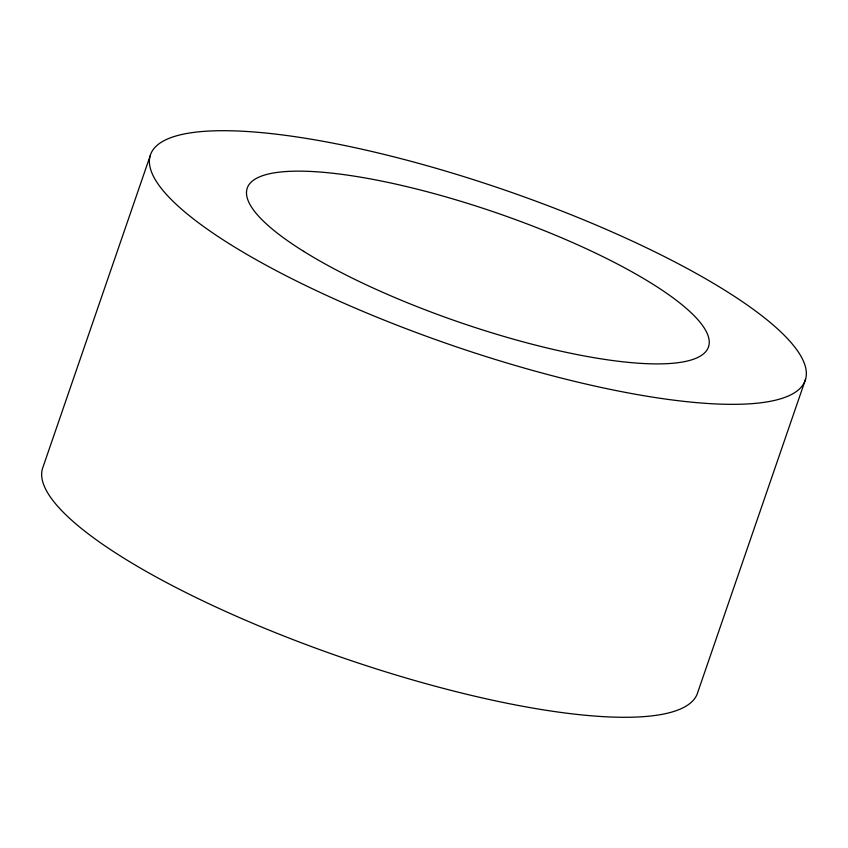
<?xml version="1.0" encoding="UTF-8"?>
<svg xmlns="http://www.w3.org/2000/svg" width="848" height="848" viewBox="0 0 848 848"><rect width="100%" height="100%" fill="white"/><g stroke="black" fill="none" stroke-linecap="round" stroke-linejoin="round"><path stroke-width="1.27" d="M150.16 155.894L42.4 468.838A346.249 82.002 19 0 0 347.998 659.574A346.249 82.002 19 0 0 697.84 692.106L805.6 379.162M230.497 244.521A346.249 82.002 19 0 0 788.704 395.825A346.249 82.002 19 0 0 414.428 162.222A346.249 82.002 19 0 0 230.497 244.521M303.626 251.326A243.885 57.759 19 0 0 696.823 357.898A243.885 57.759 19 0 0 433.19 193.355A243.885 57.759 19 0 0 303.626 251.326"/></g></svg>
